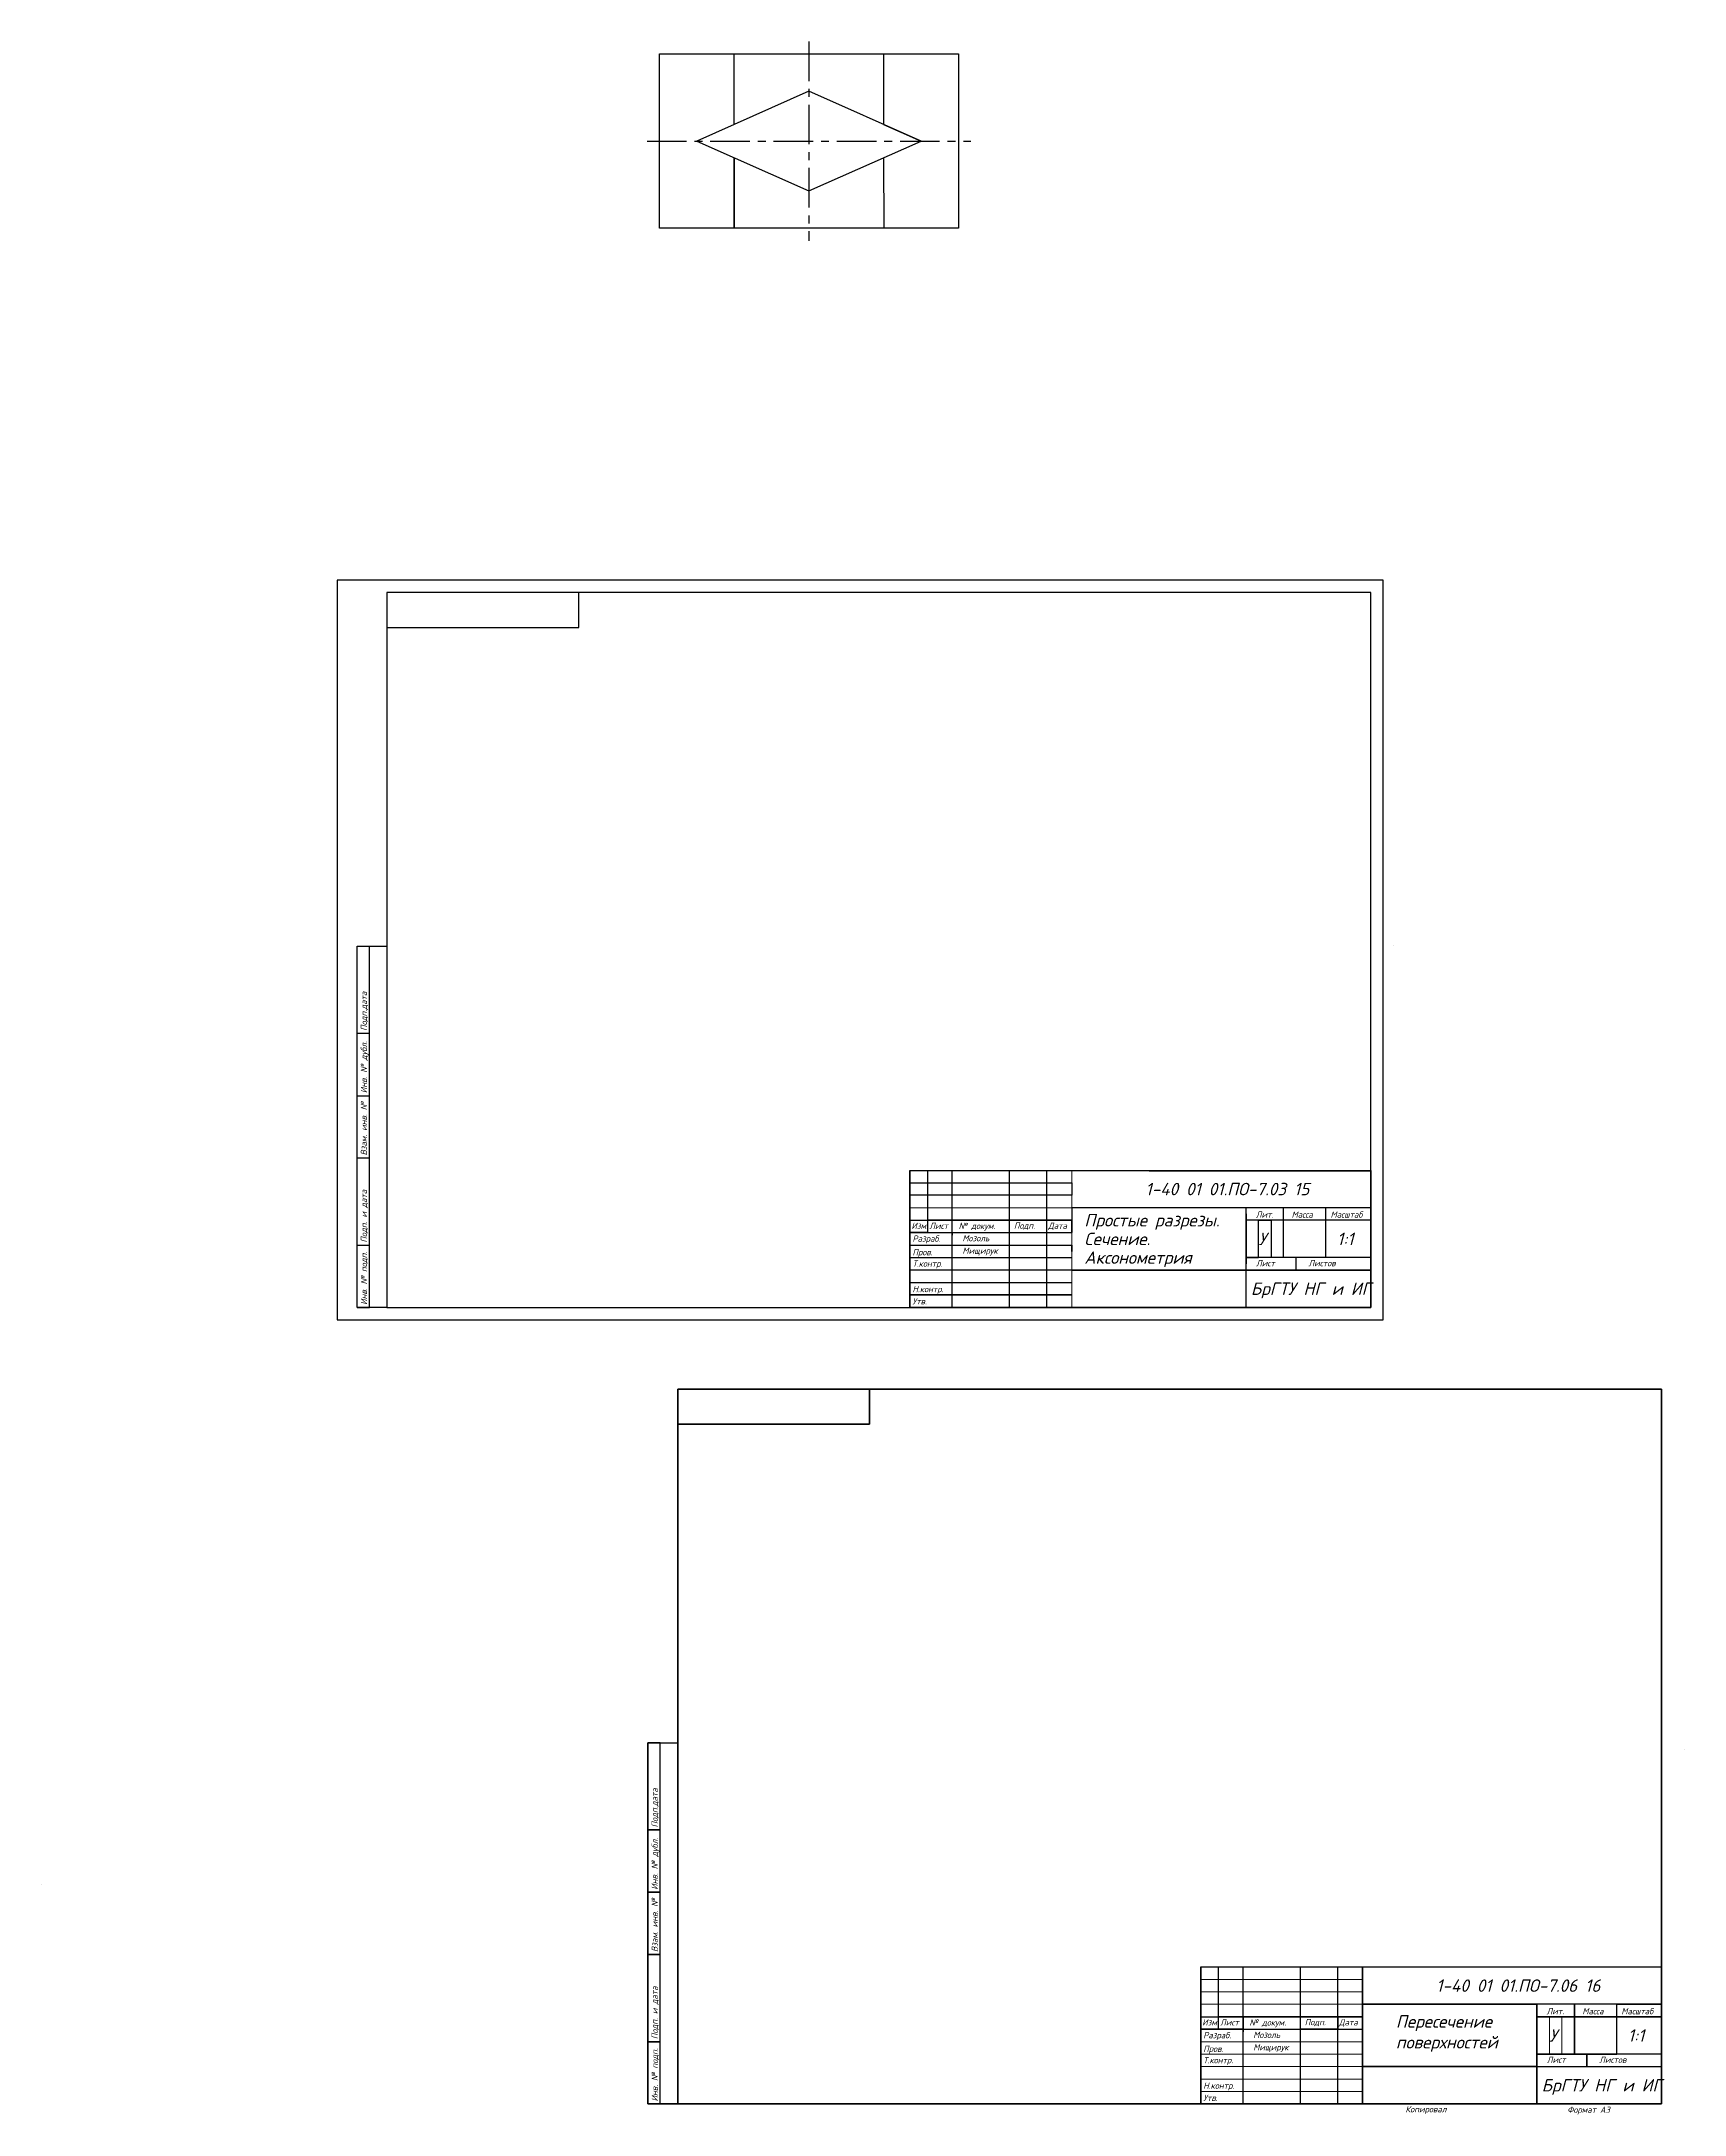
# Model space of a CAD drawing. Header units: millimetres. Extents: x -2 to 3464, y -388 to 765.
# Drawn here: x 1001 to 1661, y -322 to 510 of the extents above; entities that cross this region are included whole.
import ezdxf

# ---------------------------------------------------------------- set-up
doc = ezdxf.new("R2010")
doc.units = ezdxf.units.MM
doc.linetypes.add('осевая', pattern=[50.8, 31.75, -6.35, 6.35, -6.35])
doc.layers.add('MD_Видимые', color=7, linetype='Continuous', lineweight=50)
doc.styles.add('2.5мм', font='isocpeur.ttf', dxfattribs={"oblique": 15, "height": 2.5})
doc.styles.get("Standard").update_dxf_attribs({"font": 'isocpeur.ttf', "oblique": 15, "height": 5})

msp = doc.modelspace()

# ---------------------------------------------------------------- linework, layer by layer
at = {"linetype": 'осевая', "ltscale": 0.5}
for p, q in [((1308.957, 510.33), (1308.957, 430.33)), ((1243.957, 470.33), (1373.957, 470.33))]:
    msp.add_line(p, q, dxfattribs=at)
for p, q in [((1248.957, 505.33), (1368.957, 505.33)), ((1248.957, 435.33), (1248.957, 505.33)), ((1263.957, 505.33), (1353.957, 505.33)), ((1278.957, 476.997), (1278.957, 505.33)), ((1338.829, 505.33), (1338.881, 477.031)), ((1368.957, 505.33), (1368.957, 435.33)), ((1368.957, 490.33), (1368.957, 450.33)), ((1278.957, 435.33), (1278.957, 463.663)), ((1338.906, 463.64), (1338.957, 435.33)), ((1368.957, 435.33), (1248.957, 435.33)), ((1338.957, 435.33), (1278.957, 435.33)), ((1543.698, 147.352), (1543.698, 147.352)), ((1349.52, 52.056), (1414.52, 52.056)), ((1414.52, 52.056), (1414.52, 47.056)), ((1414.52, 47.056), (1349.52, 47.056)), ((1414.52, 42.056), (1414.52, 32.056)), ((1414.52, 32.056), (1414.52, 34.556)), ((1414.52, 34.556), (1414.52, 32.056)), ((1484.52, 34.556), (1484.52, 39.556)), ((1484.52, 39.556), (1484.52, 34.556)), ((1484.52, 37.056), (1484.52, 32.056)), ((1366.52, 32.056), (1366.52, 31.056)), ((1366.52, 27.056), (1366.52, 28.556)), ((1414.52, 24.556), (1414.52, 27.056)), ((1414.52, 27.056), (1414.52, 24.556)), ((1484.52, 27.056), (1484.52, 32.056)), ((1484.52, 32.056), (1484.52, 22.056)), ((1484.52, 32.056), (1484.52, 27.056)), ((1484.52, 19.556), (1484.52, 24.556)), ((1484.52, 24.556), (1484.52, 19.556)), ((1484.52, 17.056), (1484.52, 18.392)), ((1660.513, -175.294), (1660.513, -175.294)), ((1000.802, -229.7), (1000.802, -229.7)), ((1531.268, -277.774), (1531.268, -287.774)), ((1601.268, -285.274), (1601.268, -280.274)), ((1601.268, -280.274), (1601.268, -285.274)), ((1601.268, -282.774), (1601.268, -287.774)), ((1483.268, -287.774), (1483.268, -288.774)), ((1483.268, -292.774), (1483.268, -291.274)), ((1531.268, -287.774), (1531.268, -285.274)), ((1531.268, -285.274), (1531.268, -287.774)), ((1601.268, -292.774), (1601.268, -287.774)), ((1601.268, -287.774), (1601.268, -297.774)), ((1601.268, -287.774), (1601.268, -292.774)), ((1601.268, -300.274), (1601.268, -295.274)), ((1601.268, -295.274), (1601.268, -300.274)), ((1601.268, -302.774), (1601.268, -301.438))]:
    msp.add_line(p, q)
at = {"lineweight": 13}
for p, q in [((1466.268, -267.774), (1531.268, -267.774)), ((1531.268, -272.774), (1466.268, -272.774))]:
    msp.add_line(p, q, dxfattribs=at)
for points in [[(1248.957, 435.33), (1248.957, 505.33), (1368.957, 505.33), (1368.957, 435.33), (1248.957, 435.33)], [(1308.957, 490.33), (1263.957, 470.33), (1308.957, 450.33), (1353.957, 470.33), (1308.957, 490.33)], [(1338.881, 477.031), (1353.957, 470.33)], [(1278.957, 463.663), (1278.957, 435.33)], [(1139.52, 289.056), (1139.52, 275.056)], [(1139.52, 275.056), (1146.52, 275.056), (1216.52, 275.056), (1216.52, 289.056)], [(1139.52, 2.056), (1127.52, 2.056), (1127.52, 147.056), (1139.52, 147.056)], [(1127.52, 2.056), (1132.52, 2.056), (1132.52, 147.056)], [(1127.52, 87.056), (1132.52, 87.056), (1132.52, 112.056), (1127.52, 112.056)], [(1534.52, 2.056), (1534.52, 22.056), (1534.52, 91.54)], [(1127.52, 62.056), (1132.52, 62.056)], [(1534.52, 57.056), (1534.52, 42.056), (1414.52, 42.056)], [(1534.52, 2.056), (1534.52, 57.056)], [(1349.52, 42.056), (1349.52, 37.056), (1414.52, 37.056)], [(1349.52, 37.056), (1349.52, 32.056), (1414.52, 32.056)], [(1484.52, 22.056), (1489.52, 22.056), (1489.52, 37.056), (1494.52, 37.056), (1494.52, 37.056), (1494.52, 22.056)], [(1127.52, 27.056), (1132.52, 27.056)], [(1349.52, 32.056), (1349.52, 27.056), (1414.52, 27.056)], [(1349.52, 27.056), (1349.52, 22.056), (1414.52, 22.056)], [(1534.52, 17.056), (1414.52, 17.056), (1349.52, 17.056)], [(1349.52, 2.056), (1349.52, 7.056), (1414.52, 7.056), (1349.52, 7.056), (1349.52, 12.056), (1414.52, 12.056)], [(1256.268, -30.774), (1256.268, -44.774)], [(1256.268, -44.774), (1263.268, -44.774), (1333.268, -44.774), (1333.268, -30.774)], [(1244.268, -317.774), (1249.268, -317.774), (1249.268, -172.774)], [(1244.268, -232.774), (1249.268, -232.774), (1249.268, -207.774), (1244.268, -207.774)], [(1651.268, -317.774), (1651.268, -297.774), (1651.268, -228.29)], [(1244.268, -257.774), (1249.268, -257.774)], [(1651.268, -262.774), (1651.268, -277.774), (1531.268, -277.774)], [(1651.268, -317.774), (1651.268, -262.774)], [(1466.268, -277.774), (1466.268, -282.774), (1531.268, -282.774)], [(1466.268, -282.774), (1466.268, -287.774), (1531.268, -287.774)], [(1244.268, -292.774), (1249.268, -292.774)]]:
    msp.add_lwpolyline(points)
for points in [[(1119.52, -2.944), (1539.52, -2.944), (1539.52, 294.056), (1119.52, 294.056)], [(1119.52, -2.944), (1539.52, -2.944), (1539.52, 294.056), (1119.52, 294.056)], [(1139.52, 2.056), (1534.52, 2.056), (1534.52, 289.056), (1139.52, 289.056)], [(1256.268, -317.774), (1651.268, -317.774), (1651.268, -30.774), (1256.268, -30.774)]]:
    msp.add_lwpolyline(points, close=True)
at = {"lineweight": 25}
msp.add_lwpolyline([(1534.52, 2.056), (1349.52, 2.056), (1349.52, 57.056), (1534.52, 57.056)], close=True, dxfattribs=at)
for points in [[(1349.52, 2.056), (1366.52, 2.056), (1366.52, 57.056)], [(1349.52, 2.056), (1389.52, 2.056), (1389.52, 57.056)], [(1349.52, 57.056), (1356.52, 57.056), (1356.52, 32.056)], [(1349.52, 57.056), (1349.52, 2.056), (1349.52, 57.056)], [(1356.52, 57.056), (1534.52, 56.798)], [(1389.52, 2.056), (1404.52, 2.056), (1404.52, 57.056)], [(1349.52, 2.056), (1484.52, 2.056), (1484.52, 42.056)], [(1499.52, 22.056), (1499.52, 22.056), (1499.52, 42.056)], [(1516.52, 22.056), (1516.52, 37.056), (1516.52, 42.056)], [(1349.52, 32.056), (1414.52, 32.056), (1414.52, 37.056), (1356.52, 37.056), (1356.52, 32.056), (1349.52, 32.056), (1349.52, 37.056), (1356.52, 37.056)], [(1534.52, 22.056), (1534.52, 37.056), (1484.52, 37.056)], [(1414.52, 17.056), (1484.52, 17.056), (1534.52, 17.056)], [(1534.52, 17.056), (1534.52, 22.056), (1484.52, 22.056)], [(1484.52, 17.056), (1504.52, 17.056), (1504.52, 22.056)], [(1466.268, -317.774), (1483.268, -317.774), (1483.268, -262.774)], [(1466.268, -317.774), (1506.268, -317.774), (1506.268, -262.774)], [(1466.268, -262.774), (1473.268, -262.774), (1473.268, -287.774)], [(1466.268, -262.774), (1466.268, -317.774), (1466.268, -262.774)], [(1506.268, -317.774), (1521.268, -317.774), (1521.268, -262.774)], [(1466.268, -317.774), (1601.268, -317.774), (1601.268, -277.774)], [(1466.268, -287.774), (1531.268, -287.774), (1531.268, -282.774), (1473.268, -282.774), (1473.268, -287.774), (1466.268, -287.774), (1466.268, -282.774), (1473.268, -282.774)], [(1651.268, -297.774), (1651.268, -282.774), (1601.268, -282.774)], [(1616.268, -297.774), (1616.268, -297.774), (1616.268, -277.774)], [(1633.268, -297.774), (1633.268, -282.774), (1633.268, -277.774)], [(1651.268, -302.774), (1651.268, -297.774), (1601.268, -297.774)], [(1601.268, -302.774), (1621.268, -302.774), (1621.268, -297.774)], [(1531.268, -302.774), (1601.268, -302.774), (1651.268, -302.774)]]:
    msp.add_lwpolyline(points, dxfattribs=at)
at = {"lineweight": 15}
for points in [[(1414.52, 57.056), (1414.52, 2.056)], [(1534.52, 42.056), (1349.52, 42.056)], [(1531.268, -262.774), (1531.268, -317.774)]]:
    msp.add_lwpolyline(points, dxfattribs=at)
at = {"lineweight": 30}
msp.add_lwpolyline([(1256.268, -317.774), (1244.268, -317.774), (1244.268, -172.774), (1256.268, -172.774)], dxfattribs=at)
msp.add_lwpolyline([(1651.268, -317.774), (1466.268, -317.774), (1466.268, -262.774), (1651.268, -262.774)], close=True, dxfattribs=at)
at = {"lineweight": 13}
for points in [[(1531.268, -277.774), (1466.268, -277.774)], [(1466.268, -287.774), (1466.268, -292.774), (1531.268, -292.774)], [(1466.268, -292.774), (1466.268, -297.774), (1531.268, -297.774)], [(1651.268, -302.774), (1531.268, -302.774), (1466.268, -302.774)], [(1466.268, -317.774), (1466.268, -312.774), (1531.268, -312.774), (1466.268, -312.774), (1466.268, -307.774), (1531.268, -307.774)]]:
    msp.add_lwpolyline(points, dxfattribs=at)
at = {"layer": 'MD_Видимые', "lineweight": 35}
msp.add_line((1531.268, -317.707), (1531.245, -262.778), dxfattribs=at)
at = {"layer": 'MD_Видимые', "lineweight": 13}
for p, q in [((1606.268, -297.774), (1606.268, -282.774)), ((1611.268, -297.774), (1611.268, -282.774))]:
    msp.add_line(p, q, dxfattribs=at)
at = {"layer": 'MD_Видимые', "lineweight": 30}
for points in [[(1244.268, -317.774), (1249.268, -317.774), (1249.268, -172.774), (1244.268, -172.774), (1244.268, -207.774), (1249.268, -207.774), (1244.268, -207.774), (1244.268, -232.774), (1249.268, -232.774), (1244.268, -232.774), (1244.268, -257.774), (1249.268, -257.774), (1244.268, -257.774), (1244.268, -292.774), (1249.268, -292.774), (1244.268, -292.774), (1244.268, -317.774), (1256.268, -317.774), (1256.268, -30.774), (1333.268, -30.774), (1333.268, -44.774), (1256.268, -44.774), (1256.268, -30.774), (1651.268, -30.774), (1651.268, -317.774), (1256.268, -317.774)], [(1473.268, -262.774), (1473.268, -287.774), (1466.268, -287.774), (1466.268, -282.774), (1473.268, -282.774), (1483.268, -282.774), (1483.268, -287.774), (1473.268, -287.774), (1506.268, -287.774), (1506.268, -282.774), (1483.268, -282.774), (1521.268, -282.774), (1521.268, -287.774), (1506.268, -287.774), (1531.268, -287.774), (1531.268, -282.774), (1521.268, -282.774)], [(1531.268, -277.774), (1601.268, -277.774), (1601.268, -302.774), (1531.268, -302.774), (1601.268, -302.774), (1601.268, -317.774), (1601.268, -302.774), (1651.268, -302.774), (1651.268, -297.774), (1601.268, -297.774), (1621.268, -297.774), (1621.268, -302.774), (1621.268, -297.774), (1633.268, -297.774), (1633.268, -277.774), (1651.268, -277.774), (1601.268, -277.774), (1601.268, -282.774), (1651.268, -282.774), (1616.268, -282.774), (1616.268, -277.774), (1616.268, -297.774), (1601.268, -297.774)]]:
    msp.add_lwpolyline(points, dxfattribs=at)

# ---------------------------------------------------------------- texts
at = {"style": '2.5мм', "oblique": 15}
for s, p in [('Подп.дата', (1131.52, 113.056)), ('Инв. № дубл.', (1131.52, 88.056)), ('Взам. инв. №', (1131.52, 63.056)), ('Подп. и дата', (1131.52, 28.056)), ('Инв. № подп.', (1131.554, 3.055)), ('Подп.дата', (1248.268, -206.774)), ('Инв. № дубл.', (1248.268, -231.774)), ('Взам. инв. №', (1248.268, -256.774)), ('Подп. и дата', (1248.268, -291.774)), ('Инв. № подп.', (1248.303, -316.774))]:
    msp.add_text(s, height=2.5, rotation=90, dxfattribs=at).set_placement(p)
for s, p in [('Изм.', (1350.106, 33.576)), ('Лист', (1357.292, 33.556)), ('Изм.', (1466.855, -286.254)), ('Лист', (1474.041, -286.274))]:
    msp.add_text(s, height=2.5, dxfattribs=at).set_placement(p)
at = {"char_height": 5, "attachment_point": 1}
for s, width, insert in [('1-40 01 01.ПО-7.03 15', 120, (1444.077, 52.056)), ('Простые разрезы.', 70, (1419.52, 39.556)), ('Сечение.', 70, (1419.52, 32.056)), ('У', 5, (1489.52, 32.056)), ('1:1', 18, (1520.994, 32.056)), ('Аксонометрия', 70, (1419.52, 24.556)), ('БрГТУ НГ и ИГ', 55, (1486.401, 12.056)), ('1-40 01 01.ПО-7.06 16', 120, (1560.826, -267.774)), ('У', 5, (1606.268, -287.774)), ('1:1', 18, (1637.742, -287.774)), ('БрГТУ НГ и ИГ', 55, (1603.15, -307.774))]:
    msp.add_mtext_dynamic_manual_height_columns(s, width=width, gutter_width=25, heights=[0], dxfattribs=dict(at, insert=insert))
at = {"char_height": 2.5, "attachment_point": 1, "style": '2.5мм'}
for s, width, heights, insert in [('\\pxi-3,l4,t3;№^Iдокум.', 23, [2.413], (1366.569, 36.017)), ('Подп.', 15, [0], (1391.27, 36.159)), ('Лит.', 15, [0], (1488.382, 40.556)), ('Масса', 17, [0], (1502.748, 40.556)), ('Масштаб', 18, [0], (1518.39, 40.556)), ('Разраб.', 17, [0], (1350.52, 30.916)), ('Пров.', 17, [0], (1350.52, 25.447)), ('Мозоль', 23, [0], (1370.585, 31.056)), ('Мищирук', 23, [0], (1370.585, 26.056)), ('Т.контр.', 16, [0], (1350.52, 20.881)), ('Лист', 20, [0], (1488.488, 21.056)), ('Листов', 30, [0], (1509.52, 21.056)), ('Н.контр.', 16, [0], (1350.52, 10.641)), ('Утв.', 16, [0], (1350.52, 5.732)), ('Лит.', 15, [0], (1605.131, -279.274)), ('Масса', 17, [0], (1619.496, -279.274)), ('Масштаб', 18, [0], (1635.139, -279.274)), ('Разраб.', 17, [0], (1467.268, -288.914)), ('\\pxi-3,l4,t3;№^Iдокум.', 23, [2.413], (1483.317, -283.813)), ('Мозоль', 23, [0], (1487.333, -288.774)), ('Подп.', 15, [0], (1508.018, -283.67)), ('Пров.', 17, [0], (1467.268, -294.383)), ('Т.контр.', 16, [0], (1467.268, -298.948)), ('Мищирук', 23, [0], (1487.333, -293.774)), ('Лист', 20, [0], (1605.237, -298.774)), ('Листов', 30, [0], (1626.268, -298.774)), ('Утв.', 16, [0], (1467.268, -314.098)), ('Н.контр.', 16, [0], (1467.268, -309.189))]:
    msp.add_mtext_dynamic_manual_height_columns(s, width=width, gutter_width=12.5, heights=heights, dxfattribs=dict(at, insert=insert))
for insert in [(1404.992, 36.065), (1521.74, -283.765)]:
    msp.add_mtext('Дата', dxfattribs=dict(at, insert=insert))
at = {"layer": 'MD_Видимые', "lineweight": -2, "insert": (1544.629, -282.16), "char_height": 5, "attachment_point": 1}
msp.add_mtext_dynamic_manual_height_columns('Пересечение поверхностей', width=44.28969, gutter_width=25, heights=[17.318], dxfattribs=at)
at = {"layer": 'MD_Видимые', "char_height": 2.5, "attachment_point": 1, "style": '2.5мм'}
for s, width, insert in [('Копировал', 19.92422, (1548.453, -318.663)), ('Формат А3', 48.12565, (1613.437, -318.848))]:
    msp.add_mtext_dynamic_manual_height_columns(s, width=width, gutter_width=12.5, heights=[0], dxfattribs=dict(at, insert=insert))

doc.saveas('drawing.dxf')
